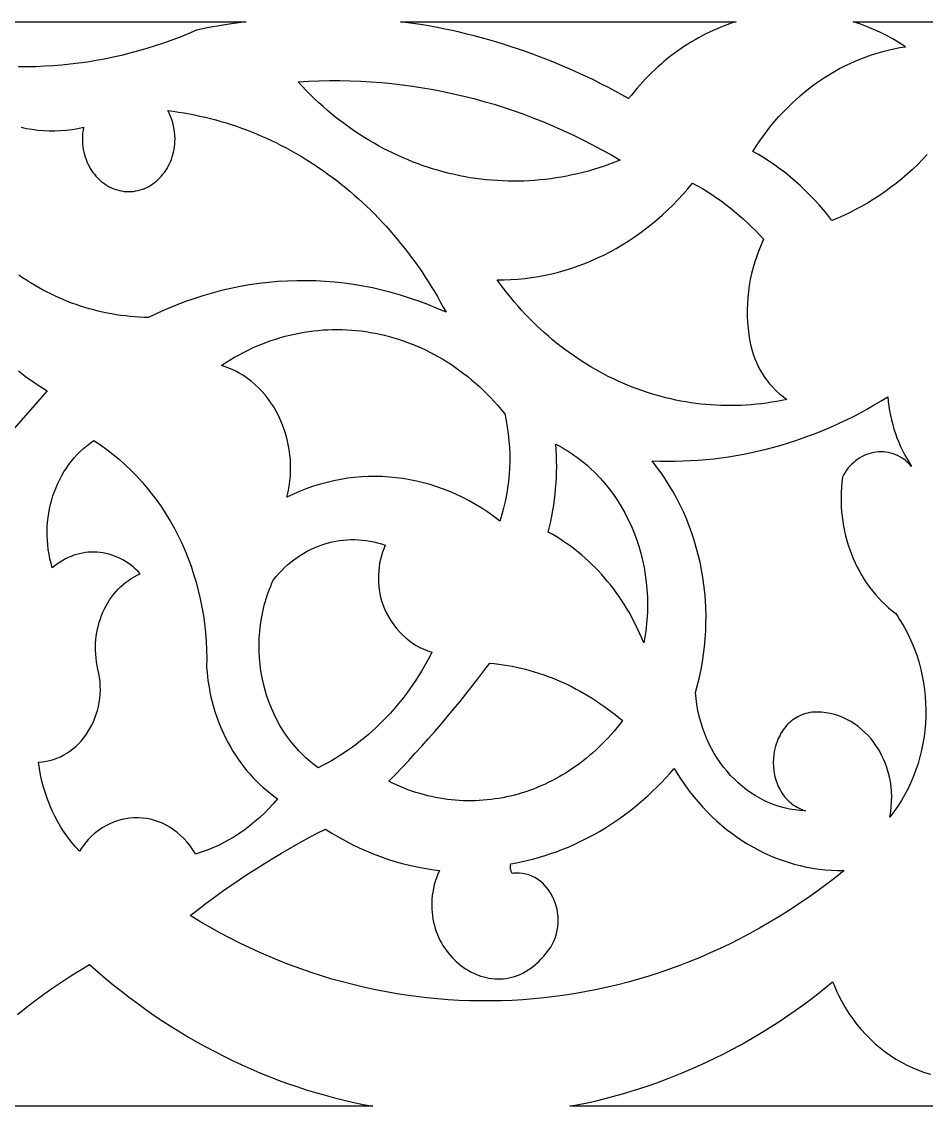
# Model space of a CAD drawing. Extents: x 1908 to 3442, y -299 to 721.
# Drawn here: x 3180.8 to 3222.5, y 332.4 to 382.4 of the extents above; entities that cross this region are included whole.
import ezdxf

# ---------------------------------------------------------------- set-up
doc = ezdxf.new("R2010")
doc.units = 0
doc.layers.add('BITMAP_LAYER', color=18, linetype='CONTINUOUS')

msp = doc.modelspace()

# ---------------------------------------------------------------- linework, layer by layer
at = {"layer": 'BITMAP_LAYER'}
for points in [[(3159.743, 382.446), (3191.136, 382.446), (3190.562, 382.367), (3189.989, 382.275), (3189.417, 382.171), (3188.847, 382.054), (3188.471, 381.893), (3188.092, 381.74), (3187.712, 381.596), (3187.329, 381.459), (3186.946, 381.33), (3186.56, 381.209), (3186.173, 381.096), (3185.784, 380.991), (3185.394, 380.894), (3185.003, 380.806), (3184.611, 380.725), (3184.218, 380.653), (3183.824, 380.588), (3183.428, 380.532), (3183.032, 380.484), (3182.636, 380.444), (3182.239, 380.412), (3181.841, 380.389), (3181.443, 380.373), (3181.045, 380.366), (3180.646, 380.367)], [(3222.529, 376.328), (3222.308, 376.088), (3222.078, 375.855), (3221.842, 375.629), (3221.599, 375.41), (3221.35, 375.198), (3221.096, 374.993), (3220.837, 374.796), (3220.575, 374.607), (3220.309, 374.425), (3220.04, 374.252), (3219.769, 374.087), (3219.497, 373.93), (3219.224, 373.781), (3218.951, 373.642), (3218.678, 373.511), (3218.407, 373.389), (3218.137, 373.276), (3217.945, 373.524), (3217.747, 373.766), (3217.544, 374.001), (3217.336, 374.231), (3217.123, 374.454), (3216.905, 374.67), (3216.683, 374.881), (3216.456, 375.085), (3216.224, 375.282), (3215.988, 375.472), (3215.748, 375.655), (3215.504, 375.832), (3215.255, 376.002), (3215.003, 376.164), (3214.747, 376.319), (3214.487, 376.467), (3214.644, 376.713), (3214.807, 376.954), (3214.975, 377.19), (3215.147, 377.419), (3215.325, 377.644), (3215.507, 377.862), (3215.693, 378.075), (3215.884, 378.282), (3216.08, 378.483), (3216.28, 378.678), (3216.484, 378.867), (3216.691, 379.05), (3216.903, 379.226), (3217.119, 379.396), (3217.338, 379.56), (3217.561, 379.718), (3217.787, 379.868), (3218.017, 380.013), (3218.25, 380.15), (3218.486, 380.281), (3218.725, 380.405), (3218.967, 380.522), (3219.211, 380.632), (3219.459, 380.735), (3219.709, 380.831), (3219.961, 380.919), (3220.216, 381), (3220.473, 381.074), (3220.732, 381.141), (3220.993, 381.199), (3221.256, 381.251), (3221.52, 381.294), (3221.233, 381.478), (3220.941, 381.65), (3220.645, 381.811), (3220.345, 381.961), (3219.735, 382.227), (3219.425, 382.342), (3219.112, 382.446), (3234.242, 382.446)], [(3180.763, 377.583), (3181.018, 377.529), (3181.276, 377.486), (3181.535, 377.453), (3181.796, 377.43), (3182.058, 377.419), (3182.321, 377.418), (3182.584, 377.428), (3182.849, 377.45), (3183.113, 377.482), (3183.378, 377.526), (3183.642, 377.581), (3183.62, 377.451), (3183.603, 377.318), (3183.593, 377.183), (3183.59, 377.046), (3183.593, 376.921), (3183.601, 376.797), (3183.615, 376.676), (3183.633, 376.556), (3183.657, 376.438), (3183.686, 376.323), (3183.72, 376.21), (3183.758, 376.099), (3183.8, 375.991), (3183.848, 375.887), (3183.899, 375.785), (3183.955, 375.686), (3184.014, 375.591), (3184.077, 375.499), (3184.145, 375.41), (3184.215, 375.326), (3184.289, 375.245), (3184.367, 375.169), (3184.447, 375.097), (3184.531, 375.029), (3184.618, 374.966), (3184.707, 374.907), (3184.799, 374.853), (3184.894, 374.805), (3184.991, 374.761), (3185.09, 374.723), (3185.191, 374.69), (3185.294, 374.663), (3185.4, 374.642), (3185.506, 374.626), (3185.615, 374.617), (3185.725, 374.614), (3185.835, 374.617), (3185.943, 374.626), (3186.05, 374.642), (3186.155, 374.663), (3186.258, 374.69), (3186.359, 374.723), (3186.459, 374.761), (3186.556, 374.805), (3186.65, 374.853), (3186.742, 374.907), (3186.832, 374.966), (3186.918, 375.029), (3187.002, 375.097), (3187.083, 375.169), (3187.16, 375.245), (3187.234, 375.326), (3187.305, 375.41), (3187.372, 375.499), (3187.435, 375.591), (3187.495, 375.686), (3187.55, 375.785), (3187.602, 375.887), (3187.649, 375.991), (3187.692, 376.099), (3187.73, 376.21), (3187.763, 376.323), (3187.792, 376.438), (3187.816, 376.556), (3187.835, 376.676), (3187.848, 376.797), (3187.857, 376.921), (3187.859, 377.046), (3187.854, 377.219), (3187.838, 377.39), (3187.812, 377.559), (3187.775, 377.724), (3187.728, 377.887), (3187.671, 378.045), (3187.605, 378.198), (3187.529, 378.345), (3187.778, 378.314), (3188.026, 378.279), (3188.274, 378.239), (3188.52, 378.195), (3188.765, 378.148), (3189.01, 378.096), (3189.253, 378.041), (3189.495, 377.981), (3189.736, 377.917), (3189.976, 377.85), (3190.215, 377.779), (3190.453, 377.703), (3190.689, 377.624), (3190.925, 377.541), (3191.158, 377.455), (3191.391, 377.364), (3191.622, 377.27), (3191.852, 377.172), (3192.08, 377.071), (3192.307, 376.965), (3192.533, 376.856), (3192.756, 376.744), (3192.979, 376.627), (3193.2, 376.508), (3193.419, 376.384), (3193.636, 376.257), (3193.852, 376.127), (3194.066, 375.993), (3194.278, 375.856), (3194.489, 375.715), (3194.697, 375.571), (3194.904, 375.423), (3195.109, 375.272), (3195.312, 375.118), (3195.513, 374.96), (3195.712, 374.799), (3195.91, 374.635), (3196.105, 374.468), (3196.298, 374.297), (3196.488, 374.123), (3196.677, 373.946), (3196.864, 373.766), (3197.048, 373.582), (3197.23, 373.396), (3197.41, 373.206), (3197.587, 373.014), (3197.762, 372.818), (3197.935, 372.619), (3198.105, 372.418), (3198.273, 372.213), (3198.439, 372.005), (3198.602, 371.795), (3198.762, 371.581), (3198.92, 371.365), (3199.075, 371.146), (3199.227, 370.924), (3199.377, 370.699), (3199.524, 370.472), (3199.669, 370.241), (3199.811, 370.008), (3199.949, 369.773), (3200.085, 369.534), (3200.219, 369.293), (3200.349, 369.049), (3199.934, 369.232), (3199.516, 369.403), (3199.095, 369.562), (3198.672, 369.708), (3198.247, 369.842), (3197.819, 369.964), (3197.39, 370.073), (3196.959, 370.17), (3196.526, 370.254), (3196.092, 370.327), (3195.658, 370.387), (3195.222, 370.435), (3194.786, 370.47), (3194.349, 370.493), (3193.912, 370.504), (3193.475, 370.502), (3193.038, 370.489), (3192.601, 370.463), (3192.165, 370.424), (3191.73, 370.374), (3191.296, 370.311), (3190.863, 370.236), (3190.431, 370.148), (3190.001, 370.049), (3189.573, 369.937), (3189.147, 369.813), (3188.723, 369.676), (3188.301, 369.528), (3187.882, 369.367), (3187.466, 369.194), (3187.053, 369.008), (3186.643, 368.811), (3186.427, 368.816), (3186.213, 368.825), (3185.999, 368.839), (3185.785, 368.857), (3185.573, 368.879), (3185.361, 368.906), (3185.151, 368.937), (3184.941, 368.972), (3184.732, 369.012), (3184.525, 369.056), (3184.318, 369.104), (3184.113, 369.156), (3183.909, 369.212), (3183.705, 369.272), (3183.504, 369.336), (3183.303, 369.404), (3183.104, 369.476), (3182.906, 369.552), (3182.71, 369.633), (3182.515, 369.716), (3182.321, 369.804), (3182.129, 369.896), (3181.939, 369.991), (3181.75, 370.09), (3181.563, 370.193), (3181.378, 370.3), (3181.195, 370.41), (3181.013, 370.524), (3180.833, 370.641), (3180.655, 370.762)], [(3180.643, 366.354), (3180.801, 366.228), (3180.961, 366.106), (3181.123, 365.986), (3181.288, 365.87), (3181.455, 365.757), (3181.623, 365.646), (3181.794, 365.539), (3181.967, 365.435), (3179.981, 363.172)], [(3180.602, 336.682), (3180.999, 337.002), (3181.401, 337.312), (3181.809, 337.614), (3182.222, 337.907), (3182.641, 338.19), (3183.064, 338.465), (3183.492, 338.73), (3183.925, 338.985), (3184.284, 338.667), (3184.648, 338.356), (3185.015, 338.052), (3185.386, 337.755), (3185.761, 337.466), (3186.139, 337.183), (3186.521, 336.908), (3186.906, 336.639), (3187.295, 336.378), (3187.687, 336.125), (3188.082, 335.878), (3188.481, 335.639), (3188.882, 335.408), (3189.286, 335.183), (3189.694, 334.966), (3190.104, 334.757), (3190.516, 334.555), (3190.932, 334.361), (3191.35, 334.174), (3191.77, 333.994), (3192.193, 333.823), (3192.618, 333.659), (3193.045, 333.502), (3193.475, 333.354), (3193.906, 333.213), (3194.34, 333.08), (3194.776, 332.955), (3195.213, 332.837), (3195.652, 332.728), (3196.093, 332.626), (3196.535, 332.532), (3196.979, 332.446), (3179.043, 332.446)], [(3247.302, 332.446), (3206.052, 332.446), (3206.46, 332.525), (3206.866, 332.611), (3207.272, 332.703), (3207.676, 332.802), (3208.078, 332.907), (3208.479, 333.019), (3208.878, 333.138), (3209.276, 333.263), (3209.672, 333.395), (3210.066, 333.533), (3210.459, 333.678), (3210.849, 333.83), (3211.238, 333.987), (3211.624, 334.152), (3212.009, 334.322), (3212.391, 334.499), (3212.771, 334.683), (3213.149, 334.872), (3213.525, 335.068), (3213.898, 335.271), (3214.269, 335.479), (3214.637, 335.694), (3215.003, 335.915), (3215.366, 336.143), (3215.726, 336.376), (3216.083, 336.616), (3216.438, 336.861), (3216.79, 337.113), (3217.139, 337.371), (3217.484, 337.635), (3217.827, 337.905), (3218.167, 338.181), (3218.23, 338.026), (3218.296, 337.872), (3218.365, 337.721), (3218.437, 337.573), (3218.588, 337.283), (3218.749, 337.003), (3218.92, 336.732), (3219.1, 336.472), (3219.289, 336.223), (3219.487, 335.983), (3219.693, 335.755), (3219.907, 335.537), (3220.128, 335.331), (3220.357, 335.136), (3220.592, 334.953), (3220.833, 334.781), (3221.081, 334.621), (3221.334, 334.474), (3221.592, 334.339), (3221.856, 334.216), (3222.124, 334.107), (3222.396, 334.01), (3222.671, 333.927)]]:
    msp.add_lwpolyline(points, dxfattribs=at)
for points in [[(3213.539, 382.388), (3213.362, 382.327), (3213.186, 382.262), (3213.011, 382.193), (3212.838, 382.121), (3212.666, 382.045), (3212.495, 381.965), (3212.325, 381.882), (3212.157, 381.796), (3211.99, 381.706), (3211.825, 381.613), (3211.661, 381.516), (3211.499, 381.416), (3211.338, 381.312), (3211.179, 381.205), (3211.022, 381.095), (3210.866, 380.982), (3210.712, 380.865), (3210.56, 380.745), (3210.41, 380.622), (3210.261, 380.495), (3210.115, 380.366), (3209.971, 380.233), (3209.828, 380.097), (3209.688, 379.958), (3209.549, 379.816), (3209.413, 379.671), (3209.279, 379.522), (3209.148, 379.371), (3209.018, 379.217), (3208.891, 379.06), (3208.766, 378.9), (3208.456, 379.074), (3208.144, 379.244), (3207.831, 379.41), (3207.517, 379.572), (3207.201, 379.73), (3206.883, 379.884), (3206.565, 380.033), (3206.245, 380.179), (3205.924, 380.321), (3205.601, 380.459), (3205.278, 380.593), (3204.953, 380.722), (3204.627, 380.848), (3204.3, 380.969), (3203.972, 381.087), (3203.642, 381.2), (3203.312, 381.309), (3202.981, 381.414), (3202.649, 381.515), (3202.315, 381.612), (3201.981, 381.705), (3201.646, 381.793), (3201.31, 381.877), (3200.974, 381.957), (3200.636, 382.033), (3200.298, 382.105), (3199.959, 382.172), (3199.619, 382.236), (3199.279, 382.295), (3198.938, 382.349), (3198.596, 382.4), (3198.254, 382.446), (3213.717, 382.446)], [(3195.937, 379.72), (3196.417, 379.702), (3196.897, 379.675), (3197.375, 379.639), (3197.853, 379.593), (3198.33, 379.538), (3198.806, 379.474), (3199.28, 379.401), (3199.753, 379.319), (3200.225, 379.228), (3200.696, 379.128), (3201.165, 379.019), (3201.632, 378.9), (3202.097, 378.773), (3202.561, 378.637), (3203.022, 378.492), (3203.482, 378.338), (3203.939, 378.176), (3204.394, 378.004), (3204.846, 377.824), (3205.297, 377.635), (3205.744, 377.437), (3206.189, 377.23), (3206.631, 377.015), (3207.07, 376.791), (3207.506, 376.558), (3207.939, 376.317), (3208.369, 376.067), (3208.128, 375.97), (3207.885, 375.879), (3207.642, 375.792), (3207.398, 375.711), (3207.153, 375.635), (3206.908, 375.563), (3206.662, 375.497), (3206.416, 375.436), (3206.169, 375.38), (3205.922, 375.329), (3205.675, 375.283), (3205.427, 375.242), (3205.179, 375.206), (3204.931, 375.175), (3204.682, 375.149), (3204.434, 375.128), (3204.186, 375.112), (3203.937, 375.1), (3203.689, 375.094), (3203.441, 375.093), (3203.193, 375.096), (3202.946, 375.104), (3202.699, 375.118), (3202.452, 375.136), (3202.205, 375.158), (3201.959, 375.186), (3201.714, 375.219), (3201.469, 375.256), (3201.225, 375.298), (3200.982, 375.345), (3200.739, 375.396), (3200.497, 375.452), (3200.257, 375.513), (3200.017, 375.579), (3199.778, 375.649), (3199.54, 375.724), (3199.303, 375.804), (3199.067, 375.888), (3198.833, 375.978), (3198.6, 376.071), (3198.368, 376.169), (3198.137, 376.272), (3197.908, 376.38), (3197.681, 376.492), (3197.455, 376.608), (3197.231, 376.729), (3197.008, 376.855), (3196.787, 376.985), (3196.568, 377.12), (3196.35, 377.259), (3196.135, 377.403), (3195.921, 377.551), (3195.71, 377.703), (3195.5, 377.86), (3195.293, 378.022), (3195.087, 378.188), (3194.884, 378.358), (3194.684, 378.532), (3194.485, 378.711), (3194.289, 378.895), (3194.096, 379.082), (3193.904, 379.274), (3193.716, 379.471), (3193.53, 379.671), (3194.012, 379.7), (3194.494, 379.719), (3194.975, 379.729), (3195.456, 379.729)], [(3211.94, 374.881), (3212.163, 374.751), (3212.384, 374.617), (3212.602, 374.477), (3212.817, 374.332), (3213.03, 374.181), (3213.239, 374.026), (3213.446, 373.866), (3213.65, 373.701), (3213.851, 373.532), (3214.049, 373.357), (3214.243, 373.178), (3214.434, 372.994), (3214.622, 372.805), (3214.807, 372.612), (3214.988, 372.415), (3214.871, 372.162), (3214.763, 371.904), (3214.666, 371.643), (3214.578, 371.377), (3214.499, 371.109), (3214.431, 370.837), (3214.372, 370.562), (3214.324, 370.285), (3214.286, 370.006), (3214.257, 369.725), (3214.239, 369.443), (3214.231, 369.16), (3214.233, 368.876), (3214.246, 368.592), (3214.269, 368.308), (3214.302, 368.025), (3214.337, 367.792), (3214.382, 367.563), (3214.439, 367.339), (3214.507, 367.119), (3214.585, 366.905), (3214.673, 366.697), (3214.771, 366.495), (3214.879, 366.3), (3214.997, 366.112), (3215.123, 365.931), (3215.259, 365.759), (3215.403, 365.595), (3215.556, 365.441), (3215.716, 365.296), (3215.885, 365.161), (3216.061, 365.036), (3215.826, 364.987), (3215.591, 364.942), (3215.356, 364.902), (3215.122, 364.867), (3214.887, 364.836), (3214.652, 364.81), (3214.417, 364.789), (3214.183, 364.772), (3213.948, 364.759), (3213.714, 364.751), (3213.48, 364.748), (3213.247, 364.749), (3213.013, 364.755), (3212.781, 364.765), (3212.548, 364.78), (3212.316, 364.799), (3212.085, 364.822), (3211.855, 364.85), (3211.625, 364.882), (3211.395, 364.919), (3211.167, 364.96), (3210.939, 365.005), (3210.712, 365.054), (3210.486, 365.108), (3210.261, 365.166), (3210.037, 365.228), (3209.814, 365.295), (3209.592, 365.366), (3209.371, 365.44), (3209.151, 365.519), (3208.932, 365.603), (3208.715, 365.69), (3208.499, 365.781), (3208.284, 365.877), (3208.071, 365.976), (3207.859, 366.08), (3207.649, 366.187), (3207.44, 366.299), (3207.233, 366.414), (3207.027, 366.534), (3206.823, 366.657), (3206.621, 366.785), (3206.421, 366.916), (3206.222, 367.051), (3206.025, 367.19), (3205.831, 367.333), (3205.638, 367.48), (3205.447, 367.63), (3205.258, 367.785), (3205.071, 367.943), (3204.887, 368.104), (3204.704, 368.27), (3204.524, 368.439), (3204.346, 368.612), (3204.17, 368.789), (3203.997, 368.969), (3203.826, 369.153), (3203.658, 369.341), (3203.492, 369.532), (3203.329, 369.727), (3203.168, 369.925), (3203.01, 370.127), (3202.855, 370.333), (3202.702, 370.542), (3203.023, 370.544), (3203.342, 370.557), (3203.66, 370.579), (3203.977, 370.61), (3204.292, 370.65), (3204.606, 370.7), (3204.917, 370.759), (3205.227, 370.827), (3205.535, 370.904), (3205.841, 370.99), (3206.144, 371.085), (3206.445, 371.189), (3206.744, 371.302), (3207.039, 371.423), (3207.332, 371.553), (3207.621, 371.691), (3207.907, 371.838), (3208.19, 371.993), (3208.47, 372.157), (3208.745, 372.328), (3209.017, 372.508), (3209.285, 372.696), (3209.549, 372.892), (3209.808, 373.096), (3210.063, 373.308), (3210.314, 373.528), (3210.56, 373.755), (3210.801, 373.99), (3211.037, 374.233), (3211.268, 374.483), (3211.494, 374.74), (3211.714, 375.005)], [(3195.563, 368.253), (3195.783, 368.245), (3196.002, 368.231), (3196.221, 368.212), (3196.439, 368.188), (3196.657, 368.159), (3196.874, 368.124), (3197.09, 368.085), (3197.306, 368.04), (3197.521, 367.99), (3197.735, 367.935), (3197.948, 367.875), (3198.16, 367.81), (3198.371, 367.74), (3198.58, 367.665), (3198.789, 367.584), (3198.996, 367.499), (3199.201, 367.409), (3199.405, 367.313), (3199.608, 367.213), (3199.809, 367.108), (3200.008, 366.997), (3200.205, 366.882), (3200.401, 366.762), (3200.594, 366.636), (3200.786, 366.506), (3200.975, 366.371), (3201.162, 366.231), (3201.347, 366.086), (3201.53, 365.937), (3201.71, 365.782), (3201.887, 365.623), (3202.062, 365.458), (3202.235, 365.289), (3202.405, 365.116), (3202.572, 364.937), (3202.736, 364.753), (3202.897, 364.565), (3203.055, 364.372), (3203.12, 364.064), (3203.174, 363.755), (3203.218, 363.444), (3203.251, 363.131), (3203.273, 362.818), (3203.285, 362.505), (3203.286, 362.192), (3203.277, 361.878), (3203.257, 361.566), (3203.227, 361.254), (3203.186, 360.944), (3203.134, 360.636), (3203.073, 360.329), (3203, 360.025), (3202.917, 359.724), (3202.824, 359.425), (3202.552, 359.633), (3202.275, 359.83), (3201.993, 360.016), (3201.708, 360.192), (3201.418, 360.356), (3201.125, 360.509), (3200.829, 360.651), (3200.529, 360.782), (3200.226, 360.901), (3199.921, 361.01), (3199.613, 361.107), (3199.304, 361.194), (3198.992, 361.269), (3198.678, 361.333), (3198.363, 361.385), (3198.047, 361.426), (3197.73, 361.456), (3197.412, 361.475), (3197.093, 361.482), (3196.775, 361.478), (3196.456, 361.462), (3196.138, 361.435), (3195.82, 361.396), (3195.502, 361.346), (3195.186, 361.284), (3194.871, 361.211), (3194.557, 361.126), (3194.245, 361.03), (3193.935, 360.921), (3193.627, 360.801), (3193.322, 360.67), (3193.019, 360.526), (3193.075, 360.773), (3193.12, 361.021), (3193.153, 361.268), (3193.175, 361.514), (3193.186, 361.759), (3193.186, 362.004), (3193.176, 362.246), (3193.154, 362.486), (3193.123, 362.724), (3193.081, 362.959), (3193.03, 363.191), (3192.968, 363.419), (3192.897, 363.643), (3192.817, 363.862), (3192.728, 364.077), (3192.629, 364.286), (3192.522, 364.49), (3192.407, 364.687), (3192.283, 364.878), (3192.151, 365.063), (3192.011, 365.24), (3191.863, 365.409), (3191.707, 365.571), (3191.544, 365.724), (3191.374, 365.868), (3191.197, 366.003), (3191.013, 366.129), (3190.823, 366.244), (3190.626, 366.349), (3190.423, 366.444), (3190.214, 366.527), (3189.999, 366.599), (3190.2, 366.73), (3190.402, 366.857), (3190.606, 366.977), (3190.812, 367.092), (3191.019, 367.202), (3191.227, 367.306), (3191.437, 367.405), (3191.648, 367.498), (3191.86, 367.586), (3192.073, 367.668), (3192.287, 367.745), (3192.502, 367.816), (3192.718, 367.882), (3192.934, 367.943), (3193.151, 367.998), (3193.369, 368.048), (3193.587, 368.092), (3193.806, 368.131), (3194.025, 368.165), (3194.245, 368.193), (3194.464, 368.217), (3194.684, 368.234), (3194.904, 368.247), (3195.124, 368.254), (3195.344, 368.256)], [(3220.732, 364.94), (3220.76, 364.724), (3220.794, 364.509), (3220.834, 364.296), (3220.881, 364.085), (3220.935, 363.876), (3220.994, 363.669), (3221.06, 363.465), (3221.132, 363.264), (3221.21, 363.065), (3221.294, 362.87), (3221.384, 362.678), (3221.48, 362.489), (3221.582, 362.304), (3221.689, 362.123), (3221.802, 361.945), (3221.706, 362.048), (3221.606, 362.143), (3221.504, 362.228), (3221.399, 362.304), (3221.292, 362.372), (3221.184, 362.431), (3221.073, 362.482), (3220.962, 362.525), (3220.849, 362.559), (3220.736, 362.586), (3220.622, 362.605), (3220.509, 362.616), (3220.395, 362.62), (3220.281, 362.616), (3220.168, 362.605), (3220.057, 362.587), (3219.946, 362.562), (3219.837, 362.531), (3219.729, 362.493), (3219.624, 362.448), (3219.521, 362.397), (3219.42, 362.339), (3219.323, 362.276), (3219.228, 362.206), (3219.137, 362.131), (3219.05, 362.05), (3218.966, 361.963), (3218.887, 361.872), (3218.813, 361.775), (3218.743, 361.672), (3218.678, 361.565), (3218.619, 361.453), (3218.592, 361.224), (3218.572, 360.994), (3218.559, 360.765), (3218.554, 360.536), (3218.556, 360.308), (3218.565, 360.081), (3218.581, 359.855), (3218.604, 359.631), (3218.634, 359.407), (3218.671, 359.186), (3218.715, 358.966), (3218.766, 358.749), (3218.823, 358.534), (3218.887, 358.321), (3218.957, 358.111), (3219.034, 357.904), (3219.117, 357.7), (3219.206, 357.5), (3219.301, 357.303), (3219.403, 357.11), (3219.511, 356.92), (3219.624, 356.735), (3219.744, 356.555), (3219.87, 356.378), (3220.001, 356.207), (3220.138, 356.041), (3220.28, 355.879), (3220.428, 355.723), (3220.582, 355.573), (3220.741, 355.428), (3220.905, 355.29), (3221.075, 355.157), (3221.164, 355.026), (3221.251, 354.894), (3221.416, 354.623), (3221.569, 354.347), (3221.709, 354.065), (3221.838, 353.778), (3221.954, 353.486), (3222.058, 353.19), (3222.151, 352.89), (3222.231, 352.587), (3222.3, 352.28), (3222.356, 351.972), (3222.401, 351.662), (3222.433, 351.35), (3222.454, 351.037), (3222.463, 350.724), (3222.46, 350.411), (3222.444, 350.098), (3222.418, 349.786), (3222.379, 349.475), (3222.328, 349.167), (3222.266, 348.86), (3222.191, 348.557), (3222.105, 348.257), (3222.007, 347.96), (3221.898, 347.668), (3221.776, 347.38), (3221.643, 347.098), (3221.498, 346.821), (3221.342, 346.55), (3221.173, 346.286), (3220.993, 346.028), (3220.899, 345.903), (3220.802, 345.779), (3220.843, 346.019), (3220.871, 346.257), (3220.887, 346.494), (3220.89, 346.729), (3220.881, 346.961), (3220.86, 347.19), (3220.827, 347.416), (3220.783, 347.637), (3220.729, 347.854), (3220.663, 348.066), (3220.588, 348.273), (3220.503, 348.475), (3220.408, 348.669), (3220.304, 348.858), (3220.191, 349.039), (3220.069, 349.213), (3219.94, 349.379), (3219.802, 349.536), (3219.657, 349.685), (3219.504, 349.824), (3219.344, 349.954), (3219.178, 350.074), (3219.006, 350.183), (3218.827, 350.281), (3218.643, 350.367), (3218.453, 350.442), (3218.259, 350.504), (3218.06, 350.554), (3217.856, 350.59), (3217.648, 350.613), (3217.437, 350.621), (3217.222, 350.615), (3217.12, 350.598), (3217.021, 350.577), (3216.925, 350.551), (3216.832, 350.521), (3216.741, 350.486), (3216.654, 350.448), (3216.569, 350.405), (3216.487, 350.359), (3216.409, 350.31), (3216.333, 350.256), (3216.26, 350.2), (3216.19, 350.14), (3216.124, 350.077), (3216.06, 350.011), (3215.999, 349.943), (3215.941, 349.872), (3215.887, 349.798), (3215.835, 349.722), (3215.786, 349.644), (3215.741, 349.563), (3215.698, 349.481), (3215.659, 349.397), (3215.623, 349.311), (3215.589, 349.224), (3215.559, 349.135), (3215.532, 349.045), (3215.488, 348.862), (3215.456, 348.676), (3215.436, 348.487), (3215.43, 348.297), (3215.436, 348.107), (3215.455, 347.918), (3215.469, 347.824), (3215.487, 347.731), (3215.508, 347.639), (3215.532, 347.548), (3215.559, 347.458), (3215.59, 347.369), (3215.624, 347.282), (3215.661, 347.196), (3215.702, 347.111), (3215.746, 347.029), (3215.793, 346.948), (3215.844, 346.87), (3215.898, 346.794), (3215.955, 346.72), (3216.016, 346.648), (3216.08, 346.58), (3216.147, 346.513), (3216.218, 346.45), (3216.293, 346.39), (3216.37, 346.333), (3216.452, 346.28), (3216.536, 346.23), (3216.624, 346.183), (3216.716, 346.141), (3216.811, 346.102), (3216.909, 346.067), (3216.661, 346.082), (3216.417, 346.111), (3216.175, 346.152), (3215.937, 346.205), (3215.704, 346.27), (3215.474, 346.347), (3215.249, 346.436), (3215.028, 346.536), (3214.812, 346.646), (3214.602, 346.768), (3214.397, 346.899), (3214.198, 347.041), (3214.005, 347.192), (3213.818, 347.353), (3213.638, 347.523), (3213.465, 347.701), (3213.299, 347.889), (3213.14, 348.084), (3212.989, 348.288), (3212.846, 348.499), (3212.711, 348.718), (3212.584, 348.944), (3212.466, 349.176), (3212.358, 349.415), (3212.258, 349.661), (3212.168, 349.912), (3212.088, 350.17), (3212.018, 350.432), (3211.958, 350.7), (3211.909, 350.972), (3211.87, 351.249), (3211.843, 351.53), (3211.94, 351.879), (3212.026, 352.23), (3212.101, 352.582), (3212.166, 352.935), (3212.219, 353.29), (3212.263, 353.646), (3212.295, 354.002), (3212.318, 354.358), (3212.329, 354.714), (3212.331, 355.069), (3212.322, 355.424), (3212.302, 355.779), (3212.273, 356.131), (3212.233, 356.482), (3212.183, 356.832), (3212.123, 357.179), (3212.054, 357.524), (3211.974, 357.866), (3211.884, 358.205), (3211.785, 358.541), (3211.675, 358.873), (3211.556, 359.201), (3211.427, 359.525), (3211.289, 359.844), (3211.141, 360.159), (3210.984, 360.469), (3210.817, 360.773), (3210.64, 361.072), (3210.455, 361.365), (3210.26, 361.651), (3210.056, 361.931), (3209.842, 362.204), (3210.198, 362.192), (3210.553, 362.186), (3210.908, 362.188), (3211.262, 362.196), (3211.616, 362.212), (3211.969, 362.234), (3212.322, 362.263), (3212.674, 362.299), (3213.025, 362.341), (3213.375, 362.391), (3213.725, 362.447), (3214.073, 362.51), (3214.42, 362.58), (3214.766, 362.656), (3215.111, 362.739), (3215.455, 362.829), (3215.797, 362.926), (3216.138, 363.029), (3216.477, 363.139), (3216.814, 363.255), (3217.15, 363.378), (3217.484, 363.507), (3217.816, 363.643), (3218.147, 363.786), (3218.475, 363.935), (3218.801, 364.09), (3219.125, 364.252), (3219.447, 364.421), (3219.767, 364.595), (3220.084, 364.777), (3220.399, 364.964), (3220.711, 365.158)], [(3184.421, 362.933), (3184.72, 362.72), (3185.011, 362.496), (3185.294, 362.262), (3185.569, 362.017), (3185.835, 361.763), (3186.093, 361.499), (3186.342, 361.226), (3186.582, 360.944), (3186.813, 360.653), (3187.035, 360.354), (3187.248, 360.047), (3187.451, 359.733), (3187.645, 359.41), (3187.829, 359.081), (3188.003, 358.745), (3188.167, 358.403), (3188.321, 358.054), (3188.464, 357.699), (3188.597, 357.339), (3188.719, 356.974), (3188.83, 356.603), (3188.931, 356.228), (3189.02, 355.848), (3189.098, 355.464), (3189.165, 355.077), (3189.22, 354.686), (3189.263, 354.292), (3189.294, 353.895), (3189.314, 353.495), (3189.321, 353.093), (3189.316, 352.689), (3189.335, 352.455), (3189.359, 352.223), (3189.39, 351.992), (3189.426, 351.763), (3189.469, 351.536), (3189.517, 351.311), (3189.571, 351.088), (3189.631, 350.868), (3189.696, 350.65), (3189.767, 350.434), (3189.844, 350.222), (3189.925, 350.012), (3190.013, 349.806), (3190.105, 349.602), (3190.202, 349.402), (3190.305, 349.205), (3190.413, 349.012), (3190.525, 348.822), (3190.643, 348.636), (3190.765, 348.454), (3190.892, 348.276), (3191.024, 348.103), (3191.161, 347.933), (3191.302, 347.768), (3191.447, 347.608), (3191.597, 347.452), (3191.751, 347.301), (3191.91, 347.156), (3192.073, 347.015), (3192.24, 346.879), (3192.41, 346.749), (3192.585, 346.624), (3192.39, 346.396), (3192.188, 346.177), (3191.979, 345.965), (3191.765, 345.763), (3191.545, 345.57), (3191.319, 345.385), (3191.088, 345.21), (3190.851, 345.044), (3190.61, 344.888), (3190.364, 344.741), (3190.114, 344.604), (3189.859, 344.477), (3189.6, 344.36), (3189.338, 344.253), (3189.071, 344.157), (3188.802, 344.071), (3188.742, 344.172), (3188.681, 344.269), (3188.551, 344.455), (3188.414, 344.628), (3188.269, 344.789), (3188.118, 344.938), (3187.96, 345.074), (3187.797, 345.198), (3187.628, 345.309), (3187.455, 345.407), (3187.277, 345.494), (3187.097, 345.567), (3186.913, 345.629), (3186.726, 345.677), (3186.538, 345.713), (3186.349, 345.737), (3186.159, 345.748), (3185.968, 345.746), (3185.778, 345.732), (3185.588, 345.705), (3185.401, 345.666), (3185.215, 345.614), (3185.031, 345.549), (3184.851, 345.471), (3184.674, 345.381), (3184.501, 345.279), (3184.333, 345.163), (3184.17, 345.035), (3184.013, 344.894), (3183.863, 344.74), (3183.719, 344.574), (3183.65, 344.486), (3183.583, 344.394), (3183.517, 344.3), (3183.454, 344.202), (3183.266, 344.409), (3183.086, 344.625), (3182.915, 344.848), (3182.754, 345.079), (3182.601, 345.317), (3182.457, 345.562), (3182.324, 345.814), (3182.199, 346.072), (3182.085, 346.336), (3181.98, 346.605), (3181.886, 346.879), (3181.802, 347.158), (3181.728, 347.442), (3181.665, 347.729), (3181.613, 348.02), (3181.571, 348.314), (3181.749, 348.329), (3181.923, 348.355), (3182.093, 348.391), (3182.259, 348.439), (3182.42, 348.497), (3182.577, 348.564), (3182.73, 348.642), (3182.877, 348.728), (3183.019, 348.823), (3183.156, 348.927), (3183.287, 349.038), (3183.412, 349.158), (3183.531, 349.285), (3183.644, 349.418), (3183.749, 349.559), (3183.849, 349.705), (3183.94, 349.858), (3184.025, 350.016), (3184.102, 350.179), (3184.171, 350.347), (3184.233, 350.519), (3184.286, 350.696), (3184.33, 350.876), (3184.366, 351.059), (3184.393, 351.246), (3184.41, 351.434), (3184.418, 351.626), (3184.417, 351.819), (3184.405, 352.013), (3184.384, 352.209), (3184.352, 352.405), (3184.309, 352.602), (3184.272, 352.773), (3184.242, 352.944), (3184.22, 353.114), (3184.204, 353.285), (3184.196, 353.455), (3184.194, 353.625), (3184.2, 353.793), (3184.212, 353.96), (3184.231, 354.126), (3184.256, 354.29), (3184.288, 354.453), (3184.326, 354.613), (3184.37, 354.771), (3184.421, 354.926), (3184.477, 355.078), (3184.539, 355.227), (3184.608, 355.373), (3184.681, 355.516), (3184.761, 355.654), (3184.846, 355.789), (3184.936, 355.919), (3185.032, 356.044), (3185.132, 356.165), (3185.238, 356.281), (3185.349, 356.392), (3185.465, 356.497), (3185.585, 356.597), (3185.71, 356.69), (3185.84, 356.777), (3185.974, 356.858), (3186.112, 356.932), (3186.254, 357), (3186.149, 357.11), (3186.04, 357.215), (3185.928, 357.312), (3185.813, 357.404), (3185.695, 357.488), (3185.574, 357.567), (3185.452, 357.638), (3185.327, 357.704), (3185.2, 357.762), (3185.071, 357.814), (3184.941, 357.86), (3184.809, 357.899), (3184.676, 357.931), (3184.543, 357.956), (3184.408, 357.975), (3184.273, 357.988), (3184.138, 357.993), (3184.002, 357.992), (3183.867, 357.985), (3183.732, 357.97), (3183.597, 357.949), (3183.463, 357.921), (3183.33, 357.887), (3183.198, 357.846), (3183.067, 357.797), (3182.937, 357.743), (3182.81, 357.681), (3182.684, 357.612), (3182.56, 357.537), (3182.439, 357.455), (3182.32, 357.366), (3182.204, 357.27), (3182.145, 357.479), (3182.094, 357.689), (3182.052, 357.9), (3182.018, 358.112), (3181.993, 358.324), (3181.976, 358.536), (3181.967, 358.747), (3181.966, 358.958), (3181.972, 359.169), (3181.987, 359.378), (3182.01, 359.585), (3182.04, 359.791), (3182.077, 359.995), (3182.123, 360.197), (3182.175, 360.397), (3182.235, 360.593), (3182.302, 360.787), (3182.377, 360.977), (3182.458, 361.164), (3182.546, 361.346), (3182.641, 361.525), (3182.743, 361.699), (3182.851, 361.868), (3182.967, 362.033), (3183.088, 362.192), (3183.216, 362.346), (3183.351, 362.493), (3183.491, 362.635), (3183.638, 362.771), (3183.791, 362.899), (3183.949, 363.021), (3184.114, 363.136)], [(3205.556, 362.889), (3205.698, 362.811), (3205.838, 362.73), (3205.976, 362.646), (3206.111, 362.558), (3206.245, 362.468), (3206.376, 362.374), (3206.505, 362.278), (3206.632, 362.179), (3206.756, 362.076), (3206.878, 361.972), (3206.998, 361.864), (3207.231, 361.64), (3207.455, 361.407), (3207.668, 361.163), (3207.872, 360.91), (3208.066, 360.647), (3208.249, 360.377), (3208.422, 360.098), (3208.584, 359.811), (3208.735, 359.517), (3208.876, 359.216), (3209.005, 358.908), (3209.122, 358.595), (3209.228, 358.276), (3209.322, 357.952), (3209.405, 357.623), (3209.475, 357.29), (3209.532, 356.952), (3209.577, 356.612), (3209.609, 356.268), (3209.621, 356.095), (3209.629, 355.922), (3209.634, 355.748), (3209.635, 355.574), (3209.633, 355.399), (3209.628, 355.224), (3209.619, 355.048), (3209.607, 354.872), (3209.592, 354.696), (3209.573, 354.52), (3209.55, 354.344), (3209.524, 354.167), (3209.495, 353.991), (3209.462, 353.815), (3209.376, 354.023), (3209.287, 354.23), (3209.194, 354.433), (3209.097, 354.634), (3208.996, 354.832), (3208.892, 355.027), (3208.784, 355.22), (3208.672, 355.409), (3208.557, 355.595), (3208.438, 355.779), (3208.316, 355.959), (3208.191, 356.136), (3208.062, 356.31), (3207.93, 356.48), (3207.795, 356.647), (3207.657, 356.811), (3207.516, 356.971), (3207.371, 357.128), (3207.224, 357.281), (3207.073, 357.43), (3206.92, 357.576), (3206.764, 357.717), (3206.605, 357.856), (3206.443, 357.99), (3206.279, 358.12), (3206.112, 358.246), (3205.942, 358.368), (3205.77, 358.486), (3205.595, 358.6), (3205.418, 358.709), (3205.239, 358.814), (3205.057, 358.915), (3205.118, 359.162), (3205.174, 359.41), (3205.225, 359.659), (3205.271, 359.91), (3205.311, 360.161), (3205.347, 360.413), (3205.377, 360.667), (3205.402, 360.92), (3205.421, 361.175), (3205.436, 361.43), (3205.445, 361.685), (3205.449, 361.94), (3205.448, 362.196), (3205.441, 362.452), (3205.429, 362.708), (3205.412, 362.963)], [(3196.318, 358.565), (3196.494, 358.551), (3196.67, 358.529), (3196.845, 358.5), (3197.021, 358.464), (3197.195, 358.421), (3197.369, 358.37), (3197.542, 358.311), (3197.476, 358.15), (3197.418, 357.985), (3197.368, 357.818), (3197.325, 357.649), (3197.29, 357.478), (3197.264, 357.305), (3197.245, 357.131), (3197.234, 356.957), (3197.231, 356.782), (3197.236, 356.607), (3197.249, 356.432), (3197.27, 356.258), (3197.298, 356.085), (3197.335, 355.913), (3197.38, 355.743), (3197.433, 355.576), (3197.516, 355.374), (3197.609, 355.18), (3197.711, 354.993), (3197.821, 354.814), (3197.94, 354.642), (3198.067, 354.479), (3198.201, 354.324), (3198.343, 354.179), (3198.492, 354.043), (3198.647, 353.916), (3198.809, 353.799), (3198.976, 353.693), (3199.149, 353.598), (3199.327, 353.513), (3199.51, 353.44), (3199.698, 353.379), (3199.584, 353.157), (3199.467, 352.939), (3199.346, 352.723), (3199.221, 352.511), (3199.093, 352.302), (3198.961, 352.096), (3198.825, 351.894), (3198.686, 351.695), (3198.544, 351.499), (3198.398, 351.307), (3198.25, 351.118), (3198.097, 350.933), (3197.942, 350.751), (3197.784, 350.573), (3197.622, 350.399), (3197.458, 350.229), (3197.29, 350.062), (3197.12, 349.899), (3196.946, 349.74), (3196.77, 349.585), (3196.591, 349.434), (3196.409, 349.287), (3196.225, 349.145), (3196.038, 349.006), (3195.849, 348.872), (3195.657, 348.742), (3195.462, 348.616), (3195.265, 348.495), (3195.066, 348.378), (3194.864, 348.266), (3194.66, 348.158), (3194.454, 348.054), (3194.335, 348.142), (3194.218, 348.232), (3194.104, 348.324), (3193.992, 348.42), (3193.883, 348.518), (3193.776, 348.618), (3193.57, 348.827), (3193.375, 349.044), (3193.19, 349.271), (3193.015, 349.507), (3192.851, 349.75), (3192.697, 350.001), (3192.555, 350.259), (3192.423, 350.523), (3192.302, 350.793), (3192.193, 351.069), (3192.095, 351.35), (3192.008, 351.636), (3191.933, 351.925), (3191.87, 352.219), (3191.818, 352.515), (3191.778, 352.814), (3191.75, 353.115), (3191.734, 353.418), (3191.731, 353.722), (3191.74, 354.027), (3191.761, 354.331), (3191.795, 354.636), (3191.841, 354.939), (3191.901, 355.242), (3191.973, 355.542), (3192.014, 355.692), (3192.058, 355.841), (3192.106, 355.989), (3192.157, 356.136), (3192.211, 356.283), (3192.268, 356.429), (3192.329, 356.574), (3192.394, 356.717), (3192.517, 356.868), (3192.644, 357.012), (3192.776, 357.15), (3192.911, 357.282), (3193.05, 357.408), (3193.192, 357.528), (3193.337, 357.642), (3193.485, 357.749), (3193.636, 357.85), (3193.79, 357.945), (3193.947, 358.033), (3194.106, 358.115), (3194.267, 358.19), (3194.43, 358.259), (3194.596, 358.321), (3194.763, 358.376), (3194.931, 358.425), (3195.101, 358.466), (3195.273, 358.501), (3195.445, 358.53), (3195.618, 358.551), (3195.793, 358.565), (3195.968, 358.572), (3196.143, 358.572)], [(3202.574, 352.858), (3202.781, 352.832), (3202.987, 352.803), (3203.193, 352.769), (3203.398, 352.731), (3203.602, 352.69), (3203.805, 352.644), (3204.007, 352.594), (3204.209, 352.539), (3204.409, 352.481), (3204.609, 352.419), (3204.807, 352.353), (3205.004, 352.283), (3205.2, 352.209), (3205.395, 352.131), (3205.588, 352.049), (3205.781, 351.963), (3205.971, 351.874), (3206.161, 351.78), (3206.349, 351.683), (3206.536, 351.582), (3206.721, 351.477), (3206.904, 351.369), (3207.086, 351.256), (3207.266, 351.14), (3207.445, 351.02), (3207.621, 350.897), (3207.796, 350.77), (3207.969, 350.639), (3208.141, 350.504), (3208.31, 350.366), (3208.477, 350.225), (3208.352, 350.06), (3208.223, 349.9), (3208.093, 349.743), (3207.96, 349.589), (3207.825, 349.439), (3207.687, 349.293), (3207.548, 349.15), (3207.406, 349.011), (3207.262, 348.875), (3207.116, 348.744), (3206.968, 348.615), (3206.818, 348.491), (3206.667, 348.37), (3206.513, 348.253), (3206.358, 348.14), (3206.201, 348.03), (3206.042, 347.924), (3205.882, 347.822), (3205.72, 347.723), (3205.557, 347.629), (3205.392, 347.538), (3205.226, 347.451), (3205.058, 347.368), (3204.889, 347.289), (3204.719, 347.213), (3204.548, 347.141), (3204.376, 347.074), (3204.203, 347.01), (3204.028, 346.95), (3203.853, 346.894), (3203.677, 346.842), (3203.5, 346.794), (3203.322, 346.75), (3203.143, 346.71), (3202.964, 346.674), (3202.784, 346.642), (3202.603, 346.614), (3202.422, 346.59), (3202.241, 346.57), (3202.059, 346.554), (3201.877, 346.542), (3201.694, 346.534), (3201.511, 346.531), (3201.328, 346.531), (3201.145, 346.536), (3200.962, 346.544), (3200.778, 346.557), (3200.595, 346.575), (3200.412, 346.596), (3200.229, 346.621), (3200.046, 346.651), (3199.863, 346.685), (3199.681, 346.724), (3199.499, 346.766), (3199.317, 346.813), (3199.136, 346.864), (3198.955, 346.919), (3198.775, 346.979), (3198.596, 347.043), (3198.417, 347.112), (3198.239, 347.184), (3198.061, 347.261), (3197.885, 347.343), (3197.709, 347.429), (3198.019, 347.748), (3198.326, 348.07), (3198.632, 348.395), (3198.934, 348.723), (3199.234, 349.054), (3199.532, 349.388), (3199.827, 349.724), (3200.119, 350.064), (3200.409, 350.406), (3200.697, 350.751), (3200.982, 351.099), (3201.264, 351.449), (3201.543, 351.803), (3201.821, 352.159), (3202.095, 352.518), (3202.367, 352.879)], [(3211.031, 347.745), (3211.205, 347.476), (3211.385, 347.215), (3211.573, 346.962), (3211.766, 346.716), (3211.966, 346.477), (3212.171, 346.247), (3212.383, 346.024), (3212.599, 345.809), (3212.822, 345.602), (3213.049, 345.403), (3213.281, 345.213), (3213.519, 345.031), (3213.76, 344.857), (3214.007, 344.692), (3214.257, 344.536), (3214.512, 344.389), (3214.771, 344.25), (3215.033, 344.121), (3215.299, 344), (3215.568, 343.889), (3215.84, 343.788), (3216.116, 343.695), (3216.394, 343.613), (3216.674, 343.54), (3216.958, 343.477), (3217.243, 343.424), (3217.53, 343.381), (3217.82, 343.348), (3218.111, 343.325), (3218.403, 343.313), (3218.697, 343.311), (3218.279, 342.979), (3217.857, 342.656), (3217.431, 342.342), (3217.001, 342.038), (3216.568, 341.743), (3216.131, 341.458), (3215.69, 341.182), (3215.247, 340.915), (3214.8, 340.658), (3214.35, 340.41), (3213.896, 340.172), (3213.44, 339.943), (3212.982, 339.724), (3212.52, 339.514), (3212.056, 339.313), (3211.59, 339.122), (3211.121, 338.941), (3210.65, 338.768), (3210.177, 338.606), (3209.702, 338.453), (3209.225, 338.309), (3208.747, 338.175), (3208.266, 338.05), (3207.785, 337.935), (3207.301, 337.83), (3206.817, 337.734), (3206.331, 337.647), (3205.844, 337.571), (3205.357, 337.503), (3204.868, 337.446), (3204.379, 337.398), (3203.889, 337.359), (3203.399, 337.33), (3202.908, 337.311), (3202.417, 337.301), (3201.925, 337.301), (3201.434, 337.311), (3200.943, 337.33), (3200.452, 337.359), (3199.961, 337.397), (3199.47, 337.445), (3198.98, 337.503), (3198.491, 337.571), (3198.003, 337.648), (3197.515, 337.735), (3197.028, 337.832), (3196.542, 337.938), (3196.058, 338.054), (3195.575, 338.18), (3195.093, 338.315), (3194.613, 338.46), (3194.134, 338.615), (3193.657, 338.78), (3193.182, 338.955), (3192.709, 339.139), (3192.238, 339.333), (3191.77, 339.537), (3191.303, 339.751), (3190.839, 339.974), (3190.378, 340.207), (3189.919, 340.45), (3189.463, 340.703), (3189.01, 340.966), (3188.56, 341.239), (3188.929, 341.526), (3189.302, 341.809), (3189.677, 342.086), (3190.055, 342.359), (3190.435, 342.626), (3190.818, 342.888), (3191.204, 343.146), (3191.593, 343.398), (3191.984, 343.644), (3192.377, 343.886), (3192.773, 344.123), (3193.172, 344.354), (3193.572, 344.58), (3193.975, 344.801), (3194.381, 345.016), (3194.789, 345.226), (3195.093, 345.035), (3195.402, 344.853), (3195.715, 344.68), (3196.031, 344.517), (3196.351, 344.363), (3196.673, 344.219), (3196.999, 344.084), (3197.328, 343.959), (3197.659, 343.844), (3197.993, 343.739), (3198.33, 343.643), (3198.668, 343.558), (3199.009, 343.482), (3199.352, 343.417), (3199.696, 343.362), (3200.042, 343.317), (3199.971, 343.149), (3199.909, 342.982), (3199.855, 342.816), (3199.809, 342.651), (3199.771, 342.487), (3199.74, 342.324), (3199.716, 342.163), (3199.7, 342.002), (3199.691, 341.844), (3199.689, 341.687), (3199.693, 341.532), (3199.705, 341.379), (3199.722, 341.228), (3199.746, 341.079), (3199.775, 340.933), (3199.811, 340.789), (3199.852, 340.648), (3199.898, 340.51), (3199.95, 340.374), (3200.008, 340.242), (3200.07, 340.113), (3200.136, 339.987), (3200.208, 339.865), (3200.284, 339.746), (3200.364, 339.631), (3200.448, 339.52), (3200.537, 339.413), (3200.629, 339.31), (3200.724, 339.211), (3200.823, 339.117), (3200.925, 339.027), (3201.031, 338.942), (3201.139, 338.862), (3201.249, 338.787), (3201.363, 338.717), (3201.478, 338.652), (3201.596, 338.592), (3201.716, 338.538), (3201.838, 338.49), (3201.961, 338.447), (3202.086, 338.41), (3202.212, 338.379), (3202.339, 338.355), (3202.468, 338.336), (3202.597, 338.325), (3202.726, 338.319), (3202.856, 338.321), (3202.987, 338.329), (3203.117, 338.344), (3203.247, 338.367), (3203.377, 338.397), (3203.507, 338.434), (3203.636, 338.478), (3203.764, 338.53), (3203.891, 338.591), (3204.017, 338.658), (3204.142, 338.735), (3204.265, 338.819), (3204.387, 338.911), (3204.507, 339.012), (3204.625, 339.122), (3204.74, 339.24), (3204.853, 339.368), (3204.964, 339.504), (3205.076, 339.643), (3205.175, 339.788), (3205.26, 339.937), (3205.333, 340.09), (3205.394, 340.246), (3205.442, 340.405), (3205.479, 340.565), (3205.504, 340.727), (3205.518, 340.889), (3205.52, 341.051), (3205.513, 341.212), (3205.494, 341.371), (3205.466, 341.528), (3205.428, 341.682), (3205.38, 341.833), (3205.323, 341.979), (3205.257, 342.12), (3205.183, 342.256), (3205.1, 342.386), (3205.009, 342.508), (3204.91, 342.623), (3204.804, 342.729), (3204.69, 342.826), (3204.57, 342.914), (3204.443, 342.991), (3204.31, 343.058), (3204.17, 343.112), (3204.025, 343.154), (3203.874, 343.183), (3203.719, 343.198), (3203.558, 343.199), (3203.476, 343.194), (3203.392, 343.185), (3203.37, 343.236), (3203.352, 343.289), (3203.337, 343.344), (3203.328, 343.399), (3203.322, 343.456), (3203.321, 343.512), (3203.325, 343.569), (3203.333, 343.626), (3203.601, 343.674), (3203.867, 343.729), (3204.132, 343.79), (3204.396, 343.857), (3204.658, 343.93), (3204.919, 344.009), (3205.177, 344.093), (3205.434, 344.184), (3205.689, 344.281), (3205.942, 344.383), (3206.193, 344.491), (3206.442, 344.605), (3206.689, 344.725), (3206.933, 344.85), (3207.175, 344.981), (3207.415, 345.117), (3207.652, 345.259), (3207.887, 345.407), (3208.119, 345.56), (3208.349, 345.718), (3208.575, 345.881), (3208.799, 346.05), (3209.02, 346.224), (3209.238, 346.403), (3209.452, 346.588), (3209.664, 346.778), (3209.872, 346.972), (3210.077, 347.172), (3210.279, 347.377), (3210.477, 347.586), (3210.672, 347.801), (3210.863, 348.02)]]:
    msp.add_lwpolyline(points, close=True, dxfattribs=at)

doc.saveas('drawing.dxf')
